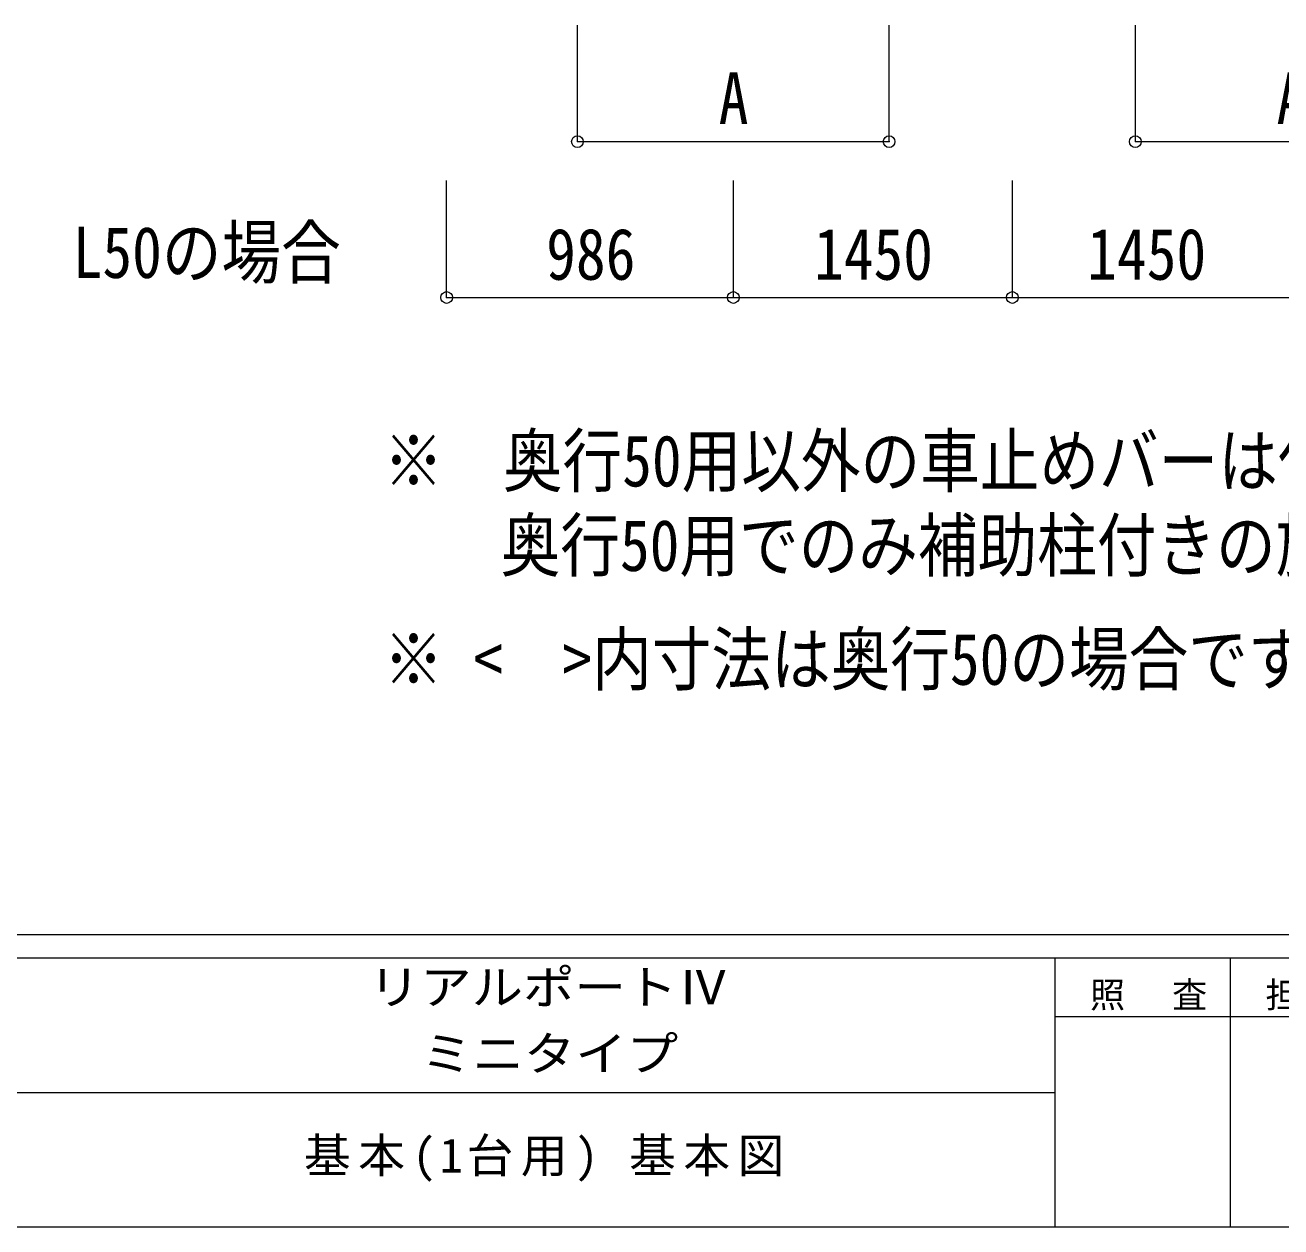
# Model space of a CAD drawing. Units: millimetres, scale not verified. Extents: x -8385 to 8479, y -5853 to 5787.
# Drawn here: x 105 to 3328, y -5853 to -2769 of the extents above; entities that cross this region are included whole.
import ezdxf
from ezdxf.enums import TextEntityAlignment as Align

# ---------------------------------------------------------------- set-up
doc = ezdxf.new("R2010")
doc.units = ezdxf.units.MM
doc.header["$LTSCALE"] = 30
doc.header["$PDMODE"] = 32
doc.header["$PDSIZE"] = 30
for name, color, linetype, lineweight in [('0-4_TABLE1', 7, 'Continuous', 9), ('0-6_OTH_LINE', 7, 'Continuous', 9), ('F-0_240', 7, 'Continuous', 9)]:
    doc.layers.add(name, color=color, linetype=linetype, lineweight=lineweight)
doc.styles.add('ＭＳ ゴシック', font='')
doc.styles.get('ＭＳ ゴシック').set_extended_font_data('MS Gothic')

msp = doc.modelspace()

# ---------------------------------------------------------------- linework, layer by layer
at = {"layer": '0-6_OTH_LINE', "color": 6}
for p, q in [((1522.2, -3067.73), (1522.2, -2768.73)), ((2322.2, -3067.73), (2322.2, -2768.73)), ((2954.1, -3067.73), (2954.1, -2768.73)), ((1522.2, -3067.73), (2322.2, -3067.73)), ((2954.1, -3067.73), (3754.1, -3067.73)), ((1186.4, -3467.73), (1186.4, -3167.73)), ((1922.4, -3467.73), (1922.4, -3167.73)), ((2638.4, -3467.73), (2638.4, -3167.73)), ((1186.4, -3467.73), (1922.4, -3467.73)), ((1922.4, -3467.73), (3354.4, -3467.73))]:
    msp.add_line(p, q, dxfattribs=at)
for p in [(1522.2, -3067.73), (2322.2, -3067.73), (2954.1, -3067.73), (1186.4, -3467.73), (1922.4, -3467.73), (2638.4, -3467.73)]:
    msp.add_point(p, dxfattribs=at)
at = {"layer": 'F-0_240', "color": 5}
for p, q in [((-8385.45, -5102.66), (8054.55, -5102.66)), ((-8385.45, -5162.66), (5387.79, -5162.66)), ((2747.79, -5162.66), (2747.79, -5852.66)), ((3197.79, -5162.66), (3197.79, -5852.66)), ((2747.79, -5312.66), (4547.79, -5312.66)), ((-3402.21, -5507.66), (2747.79, -5507.66)), ((-8385.45, -5852.66), (8054.55, -5852.66))]:
    msp.add_line(p, q, dxfattribs=at)

# ---------------------------------------------------------------- texts
at = {"layer": '0-4_TABLE1', "style": 'ＭＳ ゴシック', "width": 1.1}
msp.add_text('リアルポートⅣ', height=87.98, dxfattribs=at).set_placement((986.55, -5307.78), align=Align.BOTTOM_LEFT)
at = {"layer": '0-6_OTH_LINE', "style": 'ＭＳ ゴシック', "width": 0.85}
for s, p in [('A', (1884.7, -3061.73)), ('A', (3316.6, -3061.73)), ('L50の場合', (226.52, -3457.25)), ('986', (1441.9, -3461.73)), ('1450', (2129.33, -3461.73)), ('1450', (2830.58, -3461.73)), ('※\u3000奥行50用以外の車止めバーは任意の高さに取付け可能です。（図は参考寸法）', (1024.81, -3992.17)), ('奥行50用でのみ補助柱付きの施工となります。', (1325.18, -4209.14)), ('※ <\u3000>内寸法は奥行50の場合です。\u3000他のサイズとの連棟施工では、柱サイズが異なります。', (1024.81, -4501.18))]:
    msp.add_text(s, height=132, dxfattribs=at).set_placement(p, align=Align.BOTTOM_LEFT)
at = {"layer": 'F-0_240', "style": 'ＭＳ ゴシック', "width": 1.1}
msp.add_text('\u3000ミニタイプ', height=87.98, dxfattribs=at).set_placement((988.79, -5478.28), align=Align.BOTTOM_LEFT)
at = {"layer": 'F-0_240', "attachment_point": 7, "style": 'ＭＳ ゴシック'}
for s, insert, char_height in [('\\T1.17;照\u3000査', (2837.79, -5297.66), 65.98), ('\\T1.17;担\u3000当', (3287.79, -5297.66), 65.98), ('\\T1.16;基本(1台用)\\~基本図', (820.25, -5736.84), 87.98)]:
    msp.add_mtext(s, dxfattribs=dict(at, insert=insert, char_height=char_height))

doc.saveas('drawing.dxf')
